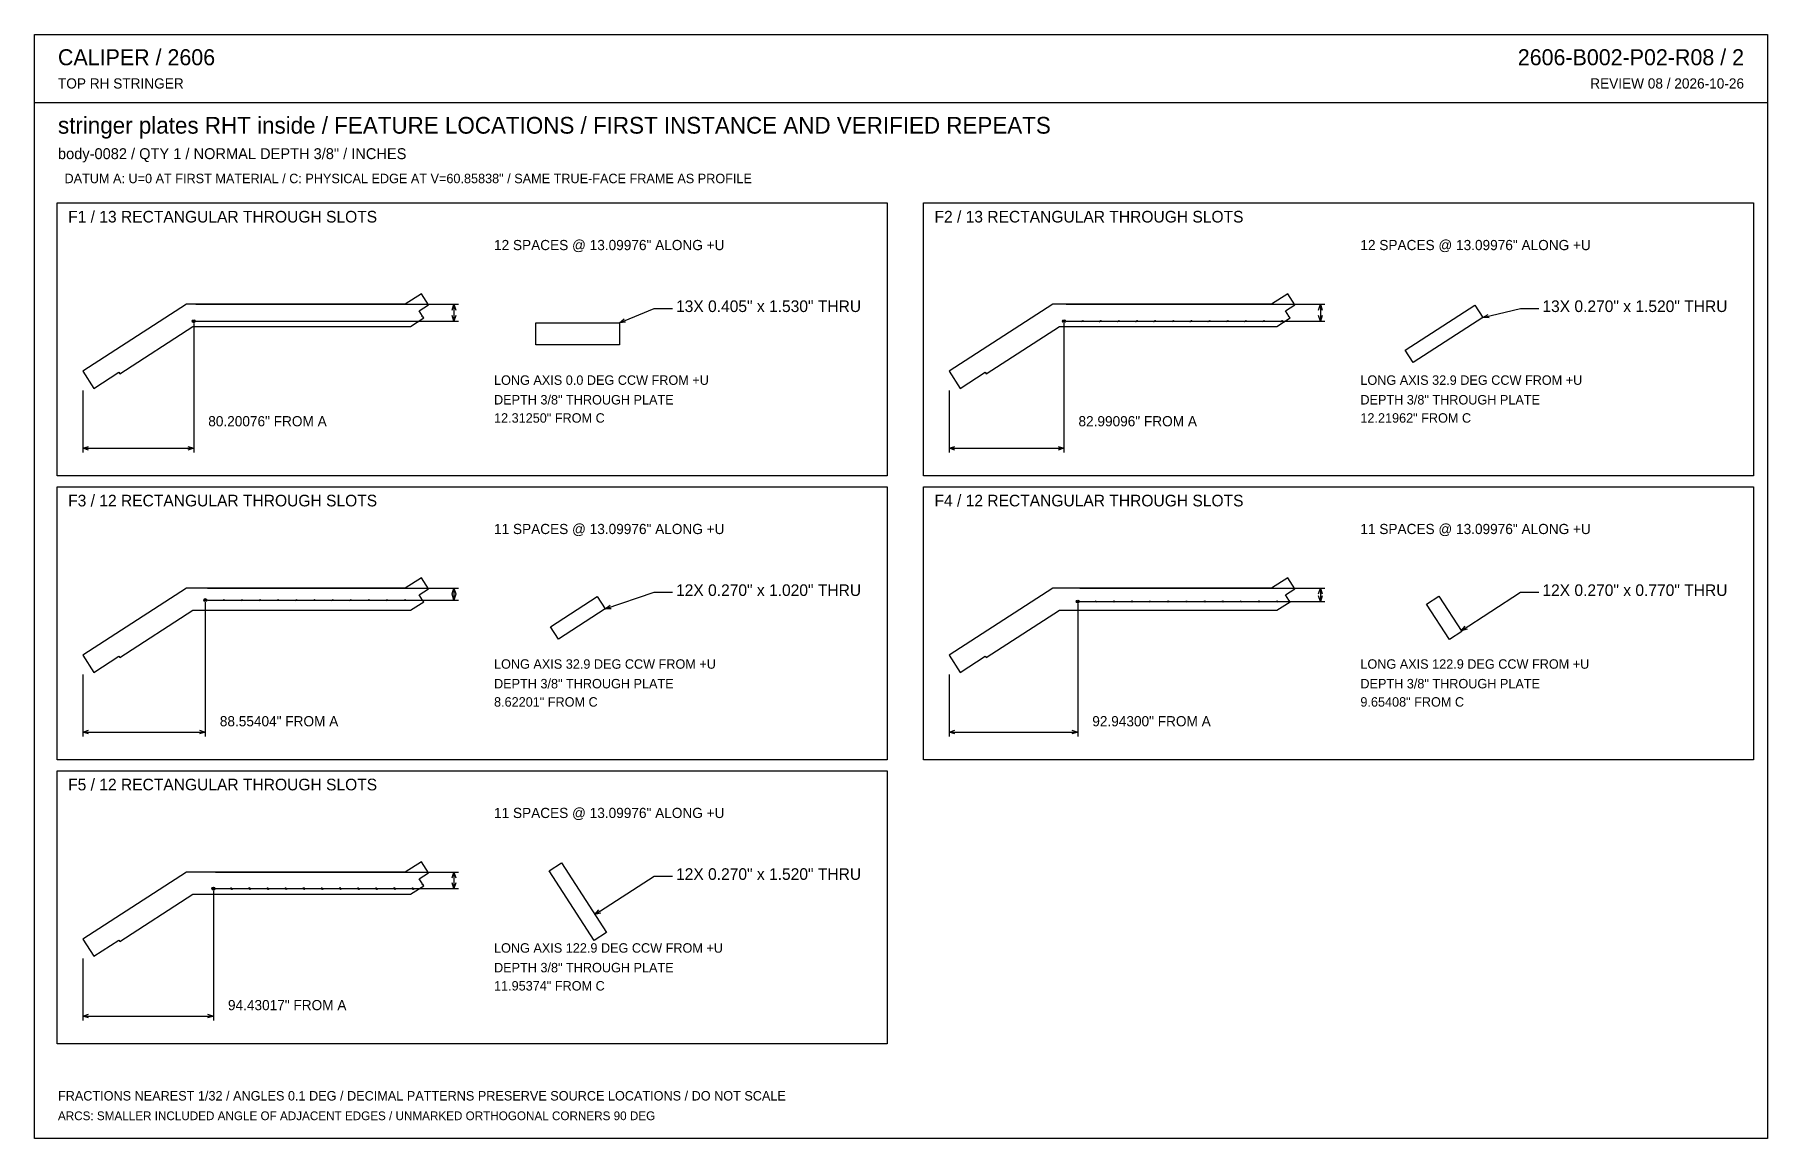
# Model space of a CAD drawing. Header units: inches. Extents: x 0.5 to 33.5, y 0.5 to 21.5.
import ezdxf
from ezdxf.enums import TextEntityAlignment as Align

# ---------------------------------------------------------------- set-up
doc = ezdxf.new("R2010")
doc.units = ezdxf.units.IN
doc.header["$MEASUREMENT"] = 0

msp = doc.modelspace()

# ---------------------------------------------------------------- linework, layer by layer
at = {"layer": 'ANNOTATION'}
for p, q in [((3.548, 16.385), (8.556, 16.385)), ((8.438, 16.274), (8.472, 16.385)), ((8.472, 16.385), (8.472, 16.06)), ((8.472, 16.385), (8.507, 16.274)), ((11.63, 16.03), (12.292, 16.306)), ((12.292, 16.306), (12.639, 16.306)), ((20.15, 16.385), (25.083, 16.385)), ((24.965, 16.274), (25, 16.385)), ((25, 16.385), (25, 16.062)), ((25, 16.385), (25.035, 16.274)), ((28.102, 16.131), (28.819, 16.306)), ((28.819, 16.306), (29.167, 16.306)), ((3.507, 16.018), (3.507, 13.556)), ((3.548, 16.06), (8.556, 16.06)), ((8.472, 16.06), (8.438, 16.171)), ((8.507, 16.171), (8.472, 16.06)), ((11.63, 16.03), (11.719, 16.105)), ((11.746, 16.041), (11.63, 16.03)), ((20.108, 16.021), (20.108, 13.556)), ((20.15, 16.062), (25.083, 16.062)), ((25, 16.062), (24.965, 16.173)), ((25.035, 16.173), (25, 16.062)), ((28.102, 16.131), (28.202, 16.191)), ((28.218, 16.124), (28.102, 16.131)), ((1.389, 14.736), (1.389, 13.556)), ((17.917, 14.736), (17.917, 13.556)), ((1.389, 13.639), (1.5, 13.674)), ((1.389, 13.639), (3.507, 13.639)), ((1.5, 13.604), (1.389, 13.639)), ((3.395, 13.674), (3.507, 13.639)), ((3.507, 13.639), (3.395, 13.604)), ((17.917, 13.639), (18.028, 13.674)), ((17.917, 13.639), (20.108, 13.639)), ((18.028, 13.604), (17.917, 13.639)), ((19.997, 13.674), (20.108, 13.639)), ((20.108, 13.639), (19.997, 13.604)), ((3.769, 10.968), (8.556, 10.968)), ((8.438, 10.857), (8.472, 10.968)), ((8.472, 10.968), (8.472, 10.741)), ((8.472, 10.968), (8.507, 10.857)), ((20.412, 10.968), (25.083, 10.968)), ((24.965, 10.857), (25, 10.968)), ((25, 10.968), (25, 10.713)), ((25, 10.968), (25.035, 10.857)), ((3.727, 10.699), (3.727, 8.139)), ((3.769, 10.741), (8.556, 10.741)), ((8.472, 10.741), (8.438, 10.852)), ((8.507, 10.852), (8.472, 10.741)), ((11.356, 10.573), (12.292, 10.889)), ((11.356, 10.573), (11.45, 10.642)), ((12.292, 10.889), (12.639, 10.889)), ((20.371, 10.672), (20.371, 8.139)), ((20.412, 10.713), (25.083, 10.713)), ((25, 10.713), (24.965, 10.824)), ((25.035, 10.824), (25, 10.713)), ((27.688, 10.157), (28.819, 10.889)), ((28.819, 10.889), (29.167, 10.889)), ((11.472, 10.576), (11.356, 10.573)), ((27.688, 10.157), (27.762, 10.246)), ((27.8, 10.188), (27.688, 10.157)), ((1.389, 9.32), (1.389, 8.139)), ((17.917, 9.32), (17.917, 8.139)), ((1.389, 8.222), (1.5, 8.257)), ((1.389, 8.222), (3.727, 8.222)), ((1.5, 8.188), (1.389, 8.222)), ((3.616, 8.257), (3.727, 8.222)), ((3.727, 8.222), (3.616, 8.188)), ((17.917, 8.222), (18.028, 8.257)), ((17.917, 8.222), (20.371, 8.222)), ((18.028, 8.188), (17.917, 8.222)), ((20.26, 8.257), (20.371, 8.222)), ((20.371, 8.222), (20.26, 8.188)), ((3.924, 5.552), (8.556, 5.552)), ((8.438, 5.44), (8.472, 5.552)), ((8.472, 5.236), (8.438, 5.347)), ((8.472, 5.552), (8.472, 5.236)), ((8.472, 5.552), (8.507, 5.44)), ((8.507, 5.347), (8.472, 5.236)), ((11.16, 4.74), (12.292, 5.472)), ((12.292, 5.472), (12.639, 5.472)), ((3.882, 5.194), (3.882, 2.722)), ((3.924, 5.236), (8.556, 5.236)), ((11.16, 4.74), (11.234, 4.83)), ((11.272, 4.771), (11.16, 4.74)), ((1.389, 3.903), (1.389, 2.722)), ((1.389, 2.806), (1.5, 2.84)), ((1.389, 2.806), (3.882, 2.806)), ((1.5, 2.771), (1.389, 2.806)), ((3.771, 2.84), (3.882, 2.806)), ((3.882, 2.806), (3.771, 2.771))]:
    msp.add_line(p, q, dxfattribs=at)
for centre in [(3.507, 16.06), (20.108, 16.062), (3.727, 10.741), (20.371, 10.713), (3.882, 5.236)]:
    msp.add_circle(centre, 0.0278, dxfattribs=at)
at = {"layer": 'OUTLINE'}
for p, q in [((0.472, 21.528), (33.528, 21.528)), ((0.472, 0.472), (0.472, 21.528)), ((33.528, 21.528), (33.528, 0.472)), ((0.472, 20.236), (33.528, 20.236)), ((0.903, 18.319), (16.736, 18.319)), ((0.903, 13.111), (0.903, 18.319)), ((16.736, 18.319), (16.736, 13.111)), ((17.431, 18.319), (33.264, 18.319)), ((17.431, 13.111), (17.431, 18.319)), ((33.264, 18.319), (33.264, 13.111)), ((7.85, 16.583), (7.543, 16.385)), ((7.986, 16.373), (7.85, 16.583)), ((24.378, 16.583), (24.071, 16.385)), ((24.514, 16.373), (24.378, 16.583)), ((3.368, 16.385), (1.389, 15.105)), ((7.543, 16.385), (3.368, 16.385)), ((7.809, 16.258), (7.986, 16.373)), ((7.873, 16.158), (7.809, 16.258)), ((19.896, 16.385), (17.917, 15.105)), ((24.071, 16.385), (19.896, 16.385)), ((24.337, 16.258), (24.514, 16.373)), ((24.401, 16.158), (24.337, 16.258)), ((26.62, 15.508), (27.95, 16.367)), ((27.95, 16.367), (28.102, 16.131)), ((2.098, 15.06), (3.493, 15.962)), ((3.486, 16.054), (3.486, 16.065)), ((3.486, 16.065), (3.527, 16.065)), ((3.527, 16.054), (3.486, 16.054)), ((3.493, 15.962), (7.643, 15.962)), ((3.527, 16.065), (3.527, 16.054)), ((3.832, 16.054), (3.832, 16.065)), ((3.832, 16.065), (3.873, 16.065)), ((3.873, 16.054), (3.832, 16.054)), ((3.873, 16.065), (3.873, 16.054)), ((4.178, 16.054), (4.178, 16.065)), ((4.178, 16.065), (4.219, 16.065)), ((4.219, 16.054), (4.178, 16.054)), ((4.219, 16.065), (4.219, 16.054)), ((4.524, 16.054), (4.524, 16.065)), ((4.524, 16.065), (4.564, 16.065)), ((4.564, 16.054), (4.524, 16.054)), ((4.564, 16.065), (4.564, 16.054)), ((4.87, 16.054), (4.87, 16.065)), ((4.87, 16.065), (4.91, 16.065)), ((4.91, 16.054), (4.87, 16.054)), ((4.91, 16.065), (4.91, 16.054)), ((5.216, 16.054), (5.216, 16.065)), ((5.216, 16.065), (5.256, 16.065)), ((5.256, 16.054), (5.216, 16.054)), ((5.256, 16.065), (5.256, 16.054)), ((5.562, 16.054), (5.562, 16.065)), ((5.562, 16.065), (5.602, 16.065)), ((5.602, 16.054), (5.562, 16.054)), ((5.602, 16.065), (5.602, 16.054)), ((5.908, 16.054), (5.908, 16.065)), ((5.908, 16.065), (5.948, 16.065)), ((5.948, 16.054), (5.908, 16.054)), ((5.948, 16.065), (5.948, 16.054)), ((6.253, 16.054), (6.253, 16.065)), ((6.253, 16.065), (6.294, 16.065)), ((6.294, 16.054), (6.253, 16.054)), ((6.294, 16.065), (6.294, 16.054)), ((6.599, 16.054), (6.599, 16.065)), ((6.599, 16.065), (6.64, 16.065)), ((6.64, 16.054), (6.599, 16.054)), ((6.64, 16.065), (6.64, 16.054)), ((6.945, 16.054), (6.945, 16.065)), ((6.945, 16.065), (6.986, 16.065)), ((6.986, 16.054), (6.945, 16.054)), ((6.986, 16.065), (6.986, 16.054)), ((7.291, 16.054), (7.291, 16.065)), ((7.291, 16.065), (7.332, 16.065)), ((7.332, 16.054), (7.291, 16.054)), ((7.332, 16.065), (7.332, 16.054)), ((7.637, 16.054), (7.637, 16.065)), ((7.637, 16.065), (7.677, 16.065)), ((7.677, 16.054), (7.637, 16.054)), ((7.643, 15.962), (7.895, 16.125)), ((7.677, 16.065), (7.677, 16.054)), ((7.865, 16.153), (7.873, 16.158)), ((7.868, 16.147), (7.865, 16.153)), ((7.868, 16.147), (7.877, 16.152)), ((7.895, 16.125), (7.877, 16.152)), ((10.036, 15.609), (10.036, 16.03)), ((10.036, 16.03), (11.63, 16.03)), ((11.63, 16.03), (11.63, 15.609)), ((18.626, 15.06), (20.021, 15.962)), ((20.021, 15.962), (24.171, 15.962)), ((20.089, 16.054), (20.123, 16.076)), ((20.093, 16.048), (20.089, 16.054)), ((20.127, 16.07), (20.093, 16.048)), ((20.123, 16.076), (20.127, 16.07)), ((20.435, 16.054), (20.469, 16.076)), ((20.439, 16.048), (20.435, 16.054)), ((20.473, 16.07), (20.439, 16.048)), ((20.469, 16.076), (20.473, 16.07)), ((20.781, 16.054), (20.815, 16.076)), ((20.785, 16.048), (20.781, 16.054)), ((20.819, 16.07), (20.785, 16.048)), ((20.815, 16.076), (20.819, 16.07)), ((21.127, 16.054), (21.161, 16.076)), ((21.131, 16.048), (21.127, 16.054)), ((21.164, 16.07), (21.131, 16.048)), ((21.161, 16.076), (21.164, 16.07)), ((21.473, 16.054), (21.506, 16.076)), ((21.477, 16.048), (21.473, 16.054)), ((21.51, 16.07), (21.477, 16.048)), ((21.506, 16.076), (21.51, 16.07)), ((21.819, 16.054), (21.852, 16.076)), ((21.823, 16.048), (21.819, 16.054)), ((21.856, 16.07), (21.823, 16.048)), ((21.852, 16.076), (21.856, 16.07)), ((22.165, 16.054), (22.198, 16.076)), ((22.168, 16.048), (22.165, 16.054)), ((22.202, 16.07), (22.168, 16.048)), ((22.198, 16.076), (22.202, 16.07)), ((22.51, 16.054), (22.544, 16.076)), ((22.514, 16.048), (22.51, 16.054)), ((22.548, 16.07), (22.514, 16.048)), ((22.544, 16.076), (22.548, 16.07)), ((22.856, 16.054), (22.89, 16.076)), ((22.86, 16.048), (22.856, 16.054)), ((22.894, 16.07), (22.86, 16.048)), ((22.89, 16.076), (22.894, 16.07)), ((23.202, 16.054), (23.236, 16.076)), ((23.206, 16.048), (23.202, 16.054)), ((23.24, 16.07), (23.206, 16.048)), ((23.236, 16.076), (23.24, 16.07)), ((23.548, 16.054), (23.582, 16.076)), ((23.552, 16.048), (23.548, 16.054)), ((23.586, 16.07), (23.552, 16.048)), ((23.582, 16.076), (23.586, 16.07)), ((23.894, 16.054), (23.928, 16.076)), ((23.898, 16.048), (23.894, 16.054)), ((23.932, 16.07), (23.898, 16.048)), ((23.928, 16.076), (23.932, 16.07)), ((24.171, 15.962), (24.423, 16.125)), ((24.24, 16.054), (24.274, 16.076)), ((24.244, 16.048), (24.24, 16.054)), ((24.277, 16.07), (24.244, 16.048)), ((24.274, 16.076), (24.277, 16.07)), ((24.392, 16.153), (24.401, 16.158)), ((24.396, 16.147), (24.392, 16.153)), ((24.396, 16.147), (24.405, 16.152)), ((24.423, 16.125), (24.405, 16.152)), ((28.102, 16.131), (26.773, 15.271)), ((11.63, 15.609), (10.036, 15.609)), ((26.773, 15.271), (26.62, 15.508)), ((1.389, 15.105), (1.6, 14.778)), ((1.6, 14.778), (2.08, 15.088)), ((2.08, 15.088), (2.098, 15.06)), ((17.917, 15.105), (18.128, 14.778)), ((18.128, 14.778), (18.608, 15.088)), ((18.608, 15.088), (18.626, 15.06)), ((16.736, 13.111), (0.903, 13.111)), ((0.903, 12.903), (16.736, 12.903)), ((0.903, 7.694), (0.903, 12.903)), ((16.736, 12.903), (16.736, 7.694)), ((33.264, 13.111), (17.431, 13.111)), ((17.431, 12.903), (33.264, 12.903)), ((17.431, 7.694), (17.431, 12.903)), ((33.264, 12.903), (33.264, 7.694)), ((3.368, 10.968), (1.389, 9.688)), ((7.543, 10.968), (3.368, 10.968)), ((7.85, 11.167), (7.543, 10.968)), ((7.809, 10.841), (7.986, 10.956)), ((7.986, 10.956), (7.85, 11.167)), ((19.896, 10.968), (17.917, 9.688)), ((24.071, 10.968), (19.896, 10.968)), ((24.378, 11.167), (24.071, 10.968)), ((24.337, 10.841), (24.514, 10.956)), ((24.514, 10.956), (24.378, 11.167)), ((3.714, 10.736), (3.736, 10.751)), ((3.718, 10.73), (3.714, 10.736)), ((3.74, 10.745), (3.718, 10.73)), ((3.736, 10.751), (3.74, 10.745)), ((4.06, 10.736), (4.082, 10.751)), ((4.064, 10.73), (4.06, 10.736)), ((4.086, 10.745), (4.064, 10.73)), ((4.082, 10.751), (4.086, 10.745)), ((4.406, 10.736), (4.428, 10.751)), ((4.41, 10.73), (4.406, 10.736)), ((4.432, 10.745), (4.41, 10.73)), ((4.428, 10.751), (4.432, 10.745)), ((4.752, 10.736), (4.774, 10.751)), ((4.755, 10.73), (4.752, 10.736)), ((4.778, 10.745), (4.755, 10.73)), ((4.774, 10.751), (4.778, 10.745)), ((5.097, 10.736), (5.12, 10.751)), ((5.101, 10.73), (5.097, 10.736)), ((5.124, 10.745), (5.101, 10.73)), ((5.12, 10.751), (5.124, 10.745)), ((5.443, 10.736), (5.466, 10.751)), ((5.447, 10.73), (5.443, 10.736)), ((5.47, 10.745), (5.447, 10.73)), ((5.466, 10.751), (5.47, 10.745)), ((5.789, 10.736), (5.812, 10.751)), ((5.793, 10.73), (5.789, 10.736)), ((5.816, 10.745), (5.793, 10.73)), ((5.812, 10.751), (5.816, 10.745)), ((6.135, 10.736), (6.158, 10.751)), ((6.139, 10.73), (6.135, 10.736)), ((6.162, 10.745), (6.139, 10.73)), ((6.158, 10.751), (6.162, 10.745)), ((6.481, 10.736), (6.504, 10.751)), ((6.485, 10.73), (6.481, 10.736)), ((6.507, 10.745), (6.485, 10.73)), ((6.504, 10.751), (6.507, 10.745)), ((6.827, 10.736), (6.85, 10.751)), ((6.831, 10.73), (6.827, 10.736)), ((6.853, 10.745), (6.831, 10.73)), ((6.85, 10.751), (6.853, 10.745)), ((7.173, 10.736), (7.195, 10.751)), ((7.177, 10.73), (7.173, 10.736)), ((7.199, 10.745), (7.177, 10.73)), ((7.195, 10.751), (7.199, 10.745)), ((7.519, 10.736), (7.541, 10.751)), ((7.523, 10.73), (7.519, 10.736)), ((7.545, 10.745), (7.523, 10.73)), ((7.541, 10.751), (7.545, 10.745)), ((7.643, 10.546), (7.895, 10.708)), ((7.873, 10.742), (7.809, 10.841)), ((7.865, 10.736), (7.873, 10.742)), ((7.868, 10.73), (7.865, 10.736)), ((7.868, 10.73), (7.877, 10.736)), ((7.895, 10.708), (7.877, 10.736)), ((10.311, 10.232), (11.203, 10.809)), ((11.203, 10.809), (11.356, 10.573)), ((20.362, 10.72), (20.368, 10.724)), ((20.373, 10.703), (20.362, 10.72)), ((20.368, 10.724), (20.379, 10.707)), ((20.379, 10.707), (20.373, 10.703)), ((20.708, 10.72), (20.714, 10.724)), ((20.719, 10.703), (20.708, 10.72)), ((20.714, 10.724), (20.725, 10.707)), ((20.725, 10.707), (20.719, 10.703)), ((21.054, 10.72), (21.06, 10.724)), ((21.065, 10.703), (21.054, 10.72)), ((21.06, 10.724), (21.071, 10.707)), ((21.071, 10.707), (21.065, 10.703)), ((21.4, 10.72), (21.406, 10.724)), ((21.411, 10.703), (21.4, 10.72)), ((21.406, 10.724), (21.417, 10.707)), ((21.417, 10.707), (21.411, 10.703)), ((21.746, 10.72), (21.752, 10.724)), ((21.757, 10.703), (21.746, 10.72)), ((21.752, 10.724), (21.763, 10.707)), ((21.763, 10.707), (21.757, 10.703)), ((22.092, 10.72), (22.098, 10.724)), ((22.103, 10.703), (22.092, 10.72)), ((22.098, 10.724), (22.109, 10.707)), ((22.109, 10.707), (22.103, 10.703)), ((22.438, 10.72), (22.444, 10.724)), ((22.449, 10.703), (22.438, 10.72)), ((22.444, 10.724), (22.455, 10.707)), ((22.455, 10.707), (22.449, 10.703)), ((22.784, 10.72), (22.789, 10.724)), ((22.795, 10.703), (22.784, 10.72)), ((22.789, 10.724), (22.801, 10.707)), ((22.801, 10.707), (22.795, 10.703)), ((23.129, 10.72), (23.135, 10.724)), ((23.14, 10.703), (23.129, 10.72)), ((23.135, 10.724), (23.146, 10.707)), ((23.146, 10.707), (23.14, 10.703)), ((23.475, 10.72), (23.481, 10.724)), ((23.486, 10.703), (23.475, 10.72)), ((23.481, 10.724), (23.492, 10.707)), ((23.492, 10.707), (23.486, 10.703)), ((23.821, 10.72), (23.827, 10.724)), ((23.832, 10.703), (23.821, 10.72)), ((23.827, 10.724), (23.838, 10.707)), ((23.838, 10.707), (23.832, 10.703)), ((24.167, 10.72), (24.173, 10.724)), ((24.178, 10.703), (24.167, 10.72)), ((24.171, 10.546), (24.423, 10.708)), ((24.173, 10.724), (24.184, 10.707)), ((24.184, 10.707), (24.178, 10.703)), ((24.401, 10.742), (24.337, 10.841)), ((24.392, 10.736), (24.401, 10.742)), ((24.396, 10.73), (24.392, 10.736)), ((24.396, 10.73), (24.405, 10.736)), ((24.423, 10.708), (24.405, 10.736)), ((27.025, 10.663), (27.261, 10.816)), ((27.461, 9.99), (27.025, 10.663)), ((27.261, 10.816), (27.697, 10.142)), ((2.098, 9.644), (3.493, 10.546)), ((3.493, 10.546), (7.643, 10.546)), ((11.356, 10.573), (10.464, 9.996)), ((18.626, 9.644), (20.021, 10.546)), ((20.021, 10.546), (24.171, 10.546)), ((10.464, 9.996), (10.311, 10.232)), ((27.697, 10.142), (27.461, 9.99)), ((1.389, 9.688), (1.6, 9.361)), ((1.6, 9.361), (2.08, 9.671)), ((2.08, 9.671), (2.098, 9.644)), ((17.917, 9.688), (18.128, 9.361)), ((18.128, 9.361), (18.608, 9.671)), ((18.608, 9.671), (18.626, 9.644)), ((16.736, 7.694), (0.903, 7.694)), ((33.264, 7.694), (17.431, 7.694)), ((0.903, 7.486), (16.736, 7.486)), ((0.903, 2.278), (0.903, 7.486)), ((16.736, 7.486), (16.736, 2.278)), ((7.85, 5.75), (7.543, 5.552)), ((7.986, 5.539), (7.85, 5.75)), ((10.285, 5.575), (10.522, 5.727)), ((10.522, 5.727), (11.381, 4.398)), ((3.368, 5.552), (1.389, 4.272)), ((7.543, 5.552), (3.368, 5.552)), ((7.643, 5.129), (7.895, 5.292)), ((7.809, 5.425), (7.986, 5.539)), ((7.873, 5.325), (7.809, 5.425)), ((7.865, 5.32), (7.873, 5.325)), ((7.868, 5.314), (7.865, 5.32)), ((7.868, 5.314), (7.877, 5.319)), ((7.895, 5.292), (7.877, 5.319)), ((11.145, 4.245), (10.285, 5.575)), ((2.098, 4.227), (3.493, 5.129)), ((3.493, 5.129), (7.643, 5.129)), ((3.868, 5.251), (3.874, 5.255)), ((3.89, 5.217), (3.868, 5.251)), ((3.874, 5.255), (3.896, 5.221)), ((3.896, 5.221), (3.89, 5.217)), ((4.214, 5.251), (4.22, 5.255)), ((4.236, 5.217), (4.214, 5.251)), ((4.22, 5.255), (4.242, 5.221)), ((4.242, 5.221), (4.236, 5.217)), ((4.56, 5.251), (4.566, 5.255)), ((4.582, 5.217), (4.56, 5.251)), ((4.566, 5.255), (4.588, 5.221)), ((4.588, 5.221), (4.582, 5.217)), ((4.906, 5.251), (4.912, 5.255)), ((4.928, 5.217), (4.906, 5.251)), ((4.912, 5.255), (4.934, 5.221)), ((4.934, 5.221), (4.928, 5.217)), ((5.252, 5.251), (5.258, 5.255)), ((5.274, 5.217), (5.252, 5.251)), ((5.258, 5.255), (5.28, 5.221)), ((5.28, 5.221), (5.274, 5.217)), ((5.598, 5.251), (5.604, 5.255)), ((5.62, 5.217), (5.598, 5.251)), ((5.604, 5.255), (5.626, 5.221)), ((5.626, 5.221), (5.62, 5.217)), ((5.944, 5.251), (5.95, 5.255)), ((5.966, 5.217), (5.944, 5.251)), ((5.95, 5.255), (5.972, 5.221)), ((5.972, 5.221), (5.966, 5.217)), ((6.29, 5.251), (6.296, 5.255)), ((6.311, 5.217), (6.29, 5.251)), ((6.296, 5.255), (6.317, 5.221)), ((6.317, 5.221), (6.311, 5.217)), ((6.636, 5.251), (6.642, 5.255)), ((6.657, 5.217), (6.636, 5.251)), ((6.642, 5.255), (6.663, 5.221)), ((6.663, 5.221), (6.657, 5.217)), ((6.981, 5.251), (6.987, 5.255)), ((7.003, 5.217), (6.981, 5.251)), ((6.987, 5.255), (7.009, 5.221)), ((7.009, 5.221), (7.003, 5.217)), ((7.327, 5.251), (7.333, 5.255)), ((7.349, 5.217), (7.327, 5.251)), ((7.333, 5.255), (7.355, 5.221)), ((7.355, 5.221), (7.349, 5.217)), ((7.673, 5.251), (7.679, 5.255)), ((7.695, 5.217), (7.673, 5.251)), ((7.679, 5.255), (7.701, 5.221)), ((7.701, 5.221), (7.695, 5.217)), ((11.381, 4.398), (11.145, 4.245)), ((1.389, 4.272), (1.6, 3.945)), ((1.6, 3.945), (2.08, 4.255)), ((2.08, 4.255), (2.098, 4.227)), ((16.736, 2.278), (0.903, 2.278)), ((33.528, 0.472), (0.472, 0.472))]:
    msp.add_line(p, q, dxfattribs=at)

# ---------------------------------------------------------------- texts
at = {"layer": 'ANNOTATION'}
for s, height, p in [('CALIPER / 2606', 0.30556, (0.917, 20.944)), ('TOP RH STRINGER', 0.19444, (0.917, 20.5)), ('stringer plates RHT inside / FEATURE LOCATIONS / FIRST INSTANCE AND VERIFIED REPEATS', 0.31944, (0.917, 19.639)), ('body-0082 / QTY 1 / NORMAL DEPTH 3/8" / INCHES', 0.20833, (0.917, 19.153)), ('DATUM A: U=0 AT FIRST MATERIAL / C: PHYSICAL EDGE AT V=60.85838" / SAME TRUE-FACE FRAME AS PROFILE', 0.18056, (1.042, 18.694)), ('F1 / 13 RECTANGULAR THROUGH SLOTS', 0.22222, (1.111, 17.944)), ('F2 / 13 RECTANGULAR THROUGH SLOTS', 0.22222, (17.639, 17.944)), ('12 SPACES @ 13.09976" ALONG +U', 0.19444, (9.236, 17.417)), ('12 SPACES @ 13.09976" ALONG +U', 0.19444, (25.764, 17.417)), ('13X 0.405" x 1.530" THRU', 0.22222, (12.708, 16.236)), ('13X 0.270" x 1.520" THRU', 0.22222, (29.236, 16.236)), ('LONG AXIS 0.0 DEG CCW FROM +U', 0.18056, (9.236, 14.847)), ('LONG AXIS 32.9 DEG CCW FROM +U', 0.18056, (25.764, 14.847)), ('DEPTH 3/8" THROUGH PLATE', 0.18056, (9.236, 14.472)), ('DEPTH 3/8" THROUGH PLATE', 0.18056, (25.764, 14.472)), ('80.20076" FROM A', 0.19444, (3.784, 14.056)), ('12.31250" FROM C', 0.18056, (9.236, 14.125)), ('82.99096" FROM A', 0.19444, (20.386, 14.056)), ('12.21962" FROM C', 0.18056, (25.764, 14.125)), ('F3 / 12 RECTANGULAR THROUGH SLOTS', 0.22222, (1.111, 12.528)), ('F4 / 12 RECTANGULAR THROUGH SLOTS', 0.22222, (17.639, 12.528)), ('11 SPACES @ 13.09976" ALONG +U', 0.19444, (9.236, 12)), ('11 SPACES @ 13.09976" ALONG +U', 0.19444, (25.764, 12)), ('12X 0.270" x 1.020" THRU', 0.22222, (12.708, 10.819)), ('12X 0.270" x 0.770" THRU', 0.22222, (29.236, 10.819)), ('LONG AXIS 32.9 DEG CCW FROM +U', 0.18056, (9.236, 9.431)), ('LONG AXIS 122.9 DEG CCW FROM +U', 0.18056, (25.764, 9.431)), ('DEPTH 3/8" THROUGH PLATE', 0.18056, (9.236, 9.056)), ('DEPTH 3/8" THROUGH PLATE', 0.18056, (25.764, 9.056)), ('8.62201" FROM C', 0.18056, (9.236, 8.708)), ('9.65408" FROM C', 0.18056, (25.764, 8.708)), ('88.55404" FROM A', 0.19444, (4.005, 8.333)), ('92.94300" FROM A', 0.19444, (20.649, 8.333)), ('F5 / 12 RECTANGULAR THROUGH SLOTS', 0.22222, (1.111, 7.111)), ('11 SPACES @ 13.09976" ALONG +U', 0.19444, (9.236, 6.583)), ('12X 0.270" x 1.520" THRU', 0.22222, (12.708, 5.403)), ('LONG AXIS 122.9 DEG CCW FROM +U', 0.18056, (9.236, 4.014)), ('DEPTH 3/8" THROUGH PLATE', 0.18056, (9.236, 3.639)), ('11.95374" FROM C', 0.18056, (9.236, 3.292)), ('94.43017" FROM A', 0.19444, (4.16, 2.917)), ('FRACTIONS NEAREST 1/32 / ANGLES 0.1 DEG / DECIMAL PATTERNS PRESERVE SOURCE LOCATIONS / DO NOT SCALE', 0.18056, (0.917, 1.194)), ('ARCS: SMALLER INCLUDED ANGLE OF ADJACENT EDGES / UNMARKED ORTHOGONAL CORNERS 90 DEG', 0.16667, (0.917, 0.819))]:
    msp.add_text(s, height=height, dxfattribs=at).set_placement(p)
for s, height, p in [('2606-B002-P02-R08 / 2', 0.30556, (33.083, 20.944)), ('REVIEW 08 / 2026-10-26', 0.19444, (33.083, 20.5))]:
    msp.add_text(s, height=height, dxfattribs=at).set_placement(p, align=Align.RIGHT)

doc.saveas('drawing.dxf')
